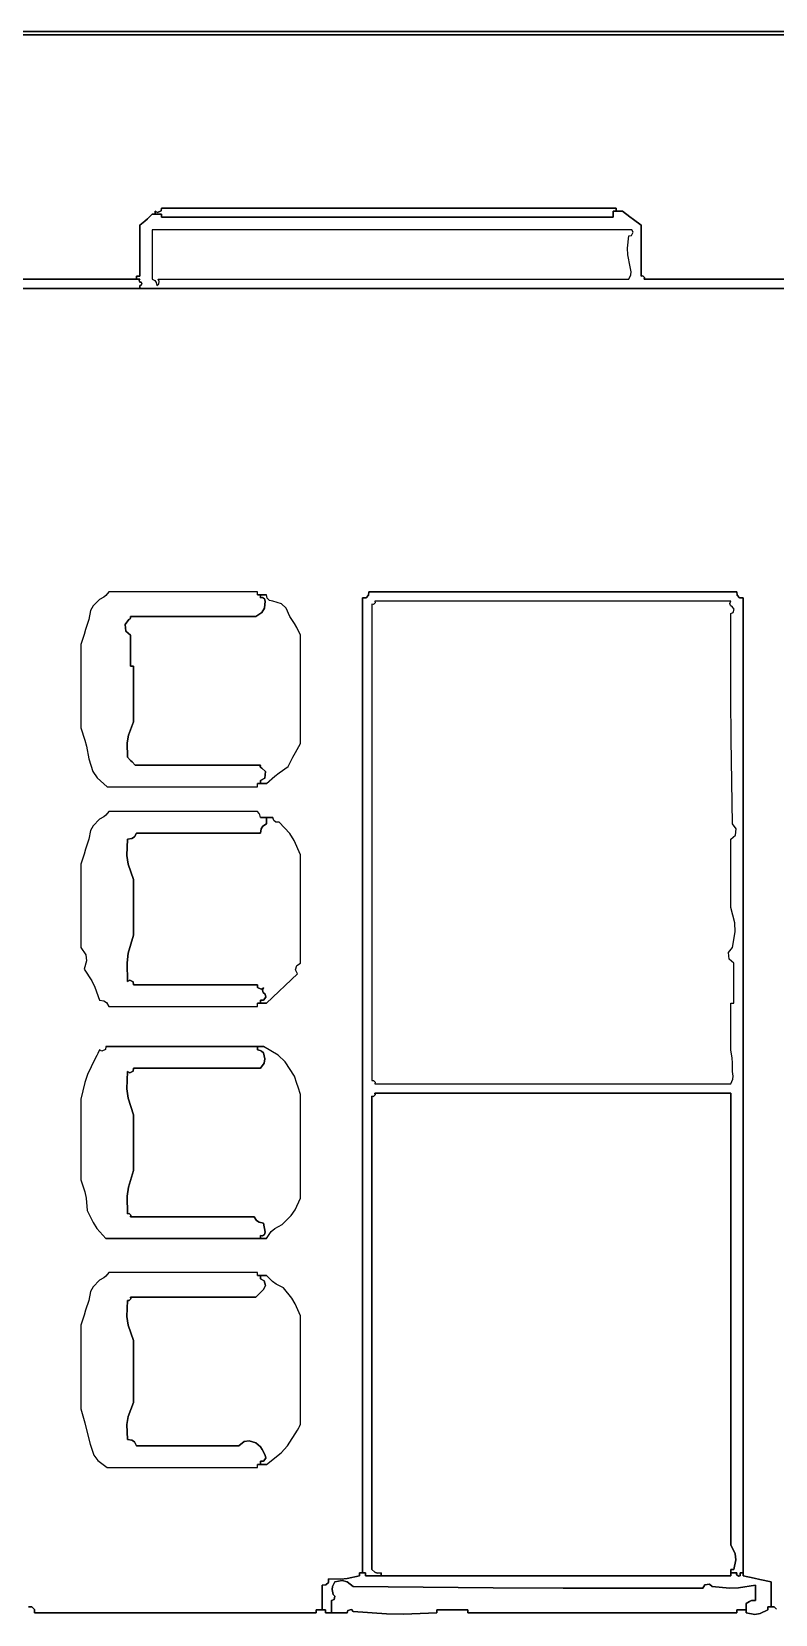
# Model space of a CAD drawing. Extents: x 0 to 5.85, y 0 to 5.4.
# Drawn here: x 3.031 to 3.832, y 3.693 to 5.398 of the extents above; entities that cross this region are included whole.
import ezdxf

# ---------------------------------------------------------------- set-up
doc = ezdxf.new("R2010")
doc.units = 0
doc.header["$LTSCALE"] = 0.40404
doc.layers.get('0').update_dxf_attribs({"linetype": 'CONTINUOUS'})

msp = doc.modelspace()

# ---------------------------------------------------------------- linework, layer by layer
for p, q in [((5.851498, 5.398049), (2.263913, 5.398049)), ((2.263913, 5.398049), (5.851498, 5.398049)), ((5.851498, 5.398049), (2.263913, 5.398049)), ((2.263913, 5.394714), (5.851498, 5.394714)), ((5.851498, 5.394714), (2.263913, 5.394714)), ((2.263913, 5.394714), (5.851498, 5.394714)), ((5.851498, 5.394714), (2.263913, 5.394714)), ((2.263913, 5.394714), (5.851498, 5.394714)), ((5.851498, 5.394714), (2.263913, 5.394714)), ((3.160809, 5.201332), (3.155773, 5.196343)), ((3.155773, 5.196343), (3.160809, 5.201332)), ((3.170812, 5.201332), (3.160809, 5.201332)), ((3.160809, 5.201332), (3.170812, 5.201332)), ((3.170812, 5.201332), (3.160809, 5.201332)), ((3.160809, 5.201332), (3.164143, 5.201332)), ((3.164143, 5.201332), (3.160809, 5.201332)), ((3.160809, 5.201332), (3.164143, 5.201332)), ((3.166707, 5.203142), (3.164143, 5.204666)), ((3.164143, 5.204666), (3.164143, 5.201332)), ((3.164143, 5.201332), (3.164143, 5.204666)), ((3.164143, 5.204666), (3.164143, 5.201332)), ((3.164143, 5.201332), (3.164143, 5.204666)), ((3.164143, 5.204666), (3.164143, 5.201332)), ((3.164143, 5.201332), (3.164143, 5.204666)), ((3.164143, 5.204666), (3.166707, 5.203142)), ((3.164143, 5.201332), (3.170812, 5.201332)), ((3.170812, 5.201332), (3.164143, 5.201332)), ((3.164143, 5.201332), (3.170812, 5.201332)), ((3.170493, 5.205035), (3.166707, 5.203142)), ((3.166707, 5.203142), (3.170493, 5.205035)), ((3.170812, 5.208), (3.170493, 5.205035)), ((3.170493, 5.205035), (3.170812, 5.208)), ((3.366862, 5.208), (3.170812, 5.208)), ((3.170812, 5.208), (3.366862, 5.208)), ((3.170812, 5.201332), (3.170812, 5.199998)), ((3.170812, 5.199998), (3.170812, 5.201332)), ((3.464887, 5.208), (3.366862, 5.208)), ((3.366862, 5.208), (3.464887, 5.208)), ((3.660937, 5.208), (3.464887, 5.208)), ((3.464887, 5.208), (3.660937, 5.208)), ((3.657603, 5.204666), (3.660937, 5.204666)), ((3.660937, 5.204666), (3.657603, 5.204666)), ((3.657603, 5.204666), (3.660937, 5.204666)), ((3.657603, 5.201998), (3.657603, 5.204666)), ((3.667606, 5.204666), (3.657603, 5.204666)), ((3.657603, 5.204666), (3.667606, 5.204666)), ((3.667606, 5.204666), (3.657603, 5.204666)), ((3.657603, 5.204666), (3.657603, 5.201998)), ((3.657603, 5.200665), (3.657603, 5.201998)), ((3.657603, 5.201998), (3.657603, 5.200665)), ((3.660937, 5.204666), (3.660937, 5.208)), ((3.660937, 5.208), (3.660937, 5.204666)), ((3.660937, 5.204666), (3.660937, 5.208)), ((3.660937, 5.208), (3.660937, 5.204666)), ((3.660937, 5.204666), (3.660937, 5.208)), ((3.660937, 5.208), (3.660937, 5.204666)), ((3.660937, 5.204666), (3.667606, 5.204666)), ((3.667606, 5.204666), (3.660937, 5.204666)), ((3.660937, 5.204666), (3.667606, 5.204666)), ((3.675608, 5.198664), (3.667606, 5.204666)), ((3.667606, 5.204666), (3.675608, 5.198664)), ((3.153085, 5.193992), (3.147472, 5.189662)), ((3.147472, 5.189662), (3.153085, 5.193992)), ((3.147472, 5.189662), (3.147472, 5.167656)), ((3.147472, 5.167656), (3.147472, 5.189662)), ((3.155773, 5.196343), (3.153085, 5.193992)), ((3.153085, 5.193992), (3.155773, 5.196343)), ((3.367529, 5.184661), (3.160809, 5.184661)), ((3.160809, 5.184661), (3.160809, 5.163322)), ((3.170812, 5.199998), (3.170812, 5.199331)), ((3.170812, 5.199331), (3.170812, 5.199998)), ((3.170812, 5.199331), (3.170812, 5.197997)), ((3.170812, 5.197997), (3.170812, 5.199331)), ((3.170812, 5.197997), (3.365528, 5.197997)), ((3.365528, 5.197997), (3.170812, 5.197997)), ((3.365528, 5.197997), (3.462886, 5.197997)), ((3.462886, 5.197997), (3.365528, 5.197997)), ((3.470889, 5.184661), (3.367529, 5.184661)), ((3.462886, 5.197997), (3.657603, 5.197997)), ((3.657603, 5.197997), (3.462886, 5.197997)), ((3.677608, 5.184661), (3.470889, 5.184661)), ((3.657603, 5.197997), (3.657603, 5.200665)), ((3.657603, 5.200665), (3.657603, 5.197997)), ((3.679609, 5.195664), (3.675608, 5.198664)), ((3.675608, 5.198664), (3.679609, 5.195664)), ((3.679132, 5.182097), (3.677608, 5.184661)), ((3.687611, 5.189662), (3.679609, 5.195664)), ((3.679609, 5.195664), (3.687611, 5.189662)), ((3.687611, 5.167656), (3.687611, 5.189662)), ((3.687611, 5.189662), (3.687611, 5.167656)), ((3.147472, 5.167656), (3.147472, 5.156653)), ((3.147472, 5.156653), (3.147472, 5.167656)), ((3.672942, 5.164705), (3.674274, 5.177992)), ((3.674274, 5.177992), (3.677239, 5.178311)), ((3.677239, 5.178311), (3.679132, 5.182097)), ((3.687611, 5.156653), (3.687611, 5.167656)), ((3.687611, 5.167656), (3.687611, 5.156653)), ((3.147472, 5.156653), (3.147472, 5.134648)), ((3.147472, 5.134648), (3.147472, 5.156653)), ((3.160809, 5.163322), (3.160809, 5.152652)), ((3.160809, 5.152652), (3.160809, 5.131314)), ((3.67329, 5.157738), (3.672942, 5.164705)), ((3.675941, 5.14465), (3.67329, 5.157738)), ((3.687611, 5.134648), (3.687611, 5.156653)), ((3.687611, 5.156653), (3.687611, 5.134648)), ((3.145472, 5.134648), (3.144138, 5.134648)), ((3.144138, 5.134648), (3.144138, 5.131314)), ((3.144138, 5.131314), (3.144138, 5.134648)), ((3.144138, 5.134648), (3.144138, 5.131314)), ((3.144138, 5.131314), (3.144138, 5.134648)), ((3.144138, 5.134648), (3.144138, 5.131314)), ((3.144138, 5.131314), (3.144138, 5.134648)), ((3.144138, 5.134648), (3.145472, 5.134648)), ((3.146139, 5.134648), (3.145472, 5.134648)), ((3.145472, 5.134648), (3.146139, 5.134648)), ((3.147472, 5.134648), (3.146139, 5.134648)), ((3.146139, 5.134648), (3.147472, 5.134648)), ((3.674274, 5.131314), (3.6766, 5.136161)), ((3.677002, 5.13938), (3.675941, 5.14465)), ((3.6766, 5.136161), (3.677002, 5.13938)), ((3.68947, 5.134963), (3.687611, 5.134648)), ((3.687611, 5.134648), (3.68947, 5.134963)), ((3.691261, 5.133173), (3.68947, 5.134963)), ((3.68947, 5.134963), (3.691261, 5.133173)), ((3.690945, 5.131314), (3.691261, 5.133173)), ((3.691261, 5.133173), (3.690945, 5.131314)), ((3.147472, 5.131314), (2.794049, 5.131314)), ((2.794049, 5.131314), (3.147472, 5.131314)), ((3.147472, 5.131314), (2.794049, 5.131314)), ((2.794049, 5.131314), (3.144138, 5.131314)), ((3.144138, 5.131314), (2.794049, 5.131314)), ((2.794049, 5.131314), (3.144138, 5.131314)), ((2.800717, 5.121311), (3.147472, 5.121311)), ((3.147472, 5.121311), (2.800717, 5.121311)), ((2.800717, 5.121311), (3.147472, 5.121311)), ((4.20441, 5.121311), (2.800717, 5.121311)), ((2.800717, 5.121311), (4.20441, 5.121311)), ((4.20441, 5.121311), (2.800717, 5.121311)), ((3.144138, 5.131314), (3.147472, 5.131314)), ((3.147472, 5.131314), (3.144138, 5.131314)), ((3.144138, 5.131314), (3.147472, 5.131314)), ((3.14671, 5.130032), (3.147472, 5.131314)), ((3.147472, 5.131314), (3.14671, 5.130032)), ((3.147657, 5.128139), (3.14671, 5.130032)), ((3.14671, 5.130032), (3.147657, 5.128139)), ((3.147472, 5.124645), (3.14895, 5.124846)), ((3.14895, 5.124846), (3.147472, 5.124645)), ((3.147472, 5.121311), (3.147472, 5.124645)), ((3.147472, 5.124645), (3.147472, 5.121311)), ((3.147472, 5.121311), (3.147472, 5.124645)), ((3.147472, 5.124645), (3.147472, 5.121311)), ((3.147472, 5.121311), (3.147472, 5.124645)), ((3.147472, 5.124645), (3.147472, 5.121311)), ((3.147472, 5.121311), (4.104384, 5.121311)), ((4.104384, 5.121311), (3.147472, 5.121311)), ((3.147472, 5.121311), (4.104384, 5.121311)), ((3.14914, 5.127979), (3.147657, 5.128139)), ((3.147657, 5.128139), (3.14914, 5.127979)), ((3.14895, 5.124846), (3.149865, 5.126677)), ((3.149865, 5.126677), (3.14895, 5.124846)), ((3.149865, 5.126677), (3.14914, 5.127979)), ((3.14914, 5.127979), (3.149865, 5.126677)), ((3.160809, 5.131314), (3.163786, 5.129812)), ((3.163786, 5.129812), (3.165202, 5.127923)), ((3.165202, 5.127923), (3.16581, 5.124645)), ((3.16581, 5.124645), (3.16793, 5.126396)), ((3.168524, 5.128771), (3.167478, 5.131314)), ((3.167478, 5.131314), (3.370196, 5.131314)), ((3.16793, 5.126396), (3.168524, 5.128771)), ((3.370196, 5.131314), (3.471555, 5.131314)), ((3.471555, 5.131314), (3.674274, 5.131314)), ((3.854987, 5.131314), (3.690945, 5.131314)), ((3.690945, 5.131314), (3.854987, 5.131314)), ((3.114131, 4.794561), (3.110904, 4.790473)), ((3.178147, 4.794561), (3.114131, 4.794561)), ((3.210155, 4.794561), (3.178147, 4.794561)), ((3.274172, 4.794561), (3.210155, 4.794561)), ((3.274172, 4.793227), (3.274172, 4.794561)), ((3.274172, 4.79256), (3.274172, 4.793227)), ((3.274172, 4.791227), (3.274172, 4.79256)), ((3.394202, 4.794561), (3.394069, 4.790791)), ((3.394069, 4.790791), (3.394202, 4.794561)), ((3.55291, 4.794561), (3.394202, 4.794561)), ((3.394202, 4.794561), (3.55291, 4.794561)), ((3.632263, 4.794561), (3.55291, 4.794561)), ((3.55291, 4.794561), (3.632263, 4.794561)), ((3.79097, 4.794561), (3.632263, 4.794561)), ((3.632263, 4.794561), (3.79097, 4.794561)), ((3.791104, 4.790791), (3.79097, 4.794561)), ((3.79097, 4.794561), (3.791104, 4.790791)), ((3.097215, 4.779215), (3.094505, 4.774184)), ((3.104128, 4.786225), (3.097215, 4.779215)), ((3.108731, 4.788662), (3.104128, 4.786225)), ((3.110904, 4.790473), (3.108731, 4.788662)), ((3.277506, 4.791227), (3.274172, 4.791227)), ((3.274172, 4.791227), (3.277506, 4.791227)), ((3.277506, 4.791227), (3.274172, 4.791227)), ((3.277506, 4.787892), (3.277506, 4.791227)), ((3.277506, 4.791227), (3.277506, 4.787892)), ((3.277506, 4.787892), (3.277506, 4.791227)), ((3.284174, 4.791227), (3.277506, 4.791227)), ((3.277506, 4.791227), (3.284174, 4.791227)), ((3.284174, 4.791227), (3.277506, 4.791227)), ((3.277506, 4.791227), (3.277506, 4.787892)), ((3.277506, 4.787892), (3.277506, 4.791227)), ((3.277506, 4.791227), (3.277506, 4.787892)), ((3.279878, 4.788283), (3.277506, 4.787892)), ((3.277506, 4.787892), (3.279878, 4.788283)), ((3.279008, 4.772151), (3.281805, 4.776813)), ((3.281805, 4.776813), (3.279008, 4.772151)), ((3.281955, 4.786898), (3.279878, 4.788283)), ((3.279878, 4.788283), (3.281955, 4.786898)), ((3.281805, 4.776813), (3.282507, 4.784558)), ((3.282507, 4.784558), (3.281805, 4.776813)), ((3.282507, 4.784558), (3.281955, 4.786898)), ((3.281955, 4.786898), (3.282507, 4.784558)), ((3.28477, 4.787502), (3.284174, 4.791227)), ((3.287118, 4.785154), (3.28477, 4.787502)), ((3.290842, 4.784558), (3.287118, 4.785154)), ((3.300309, 4.781614), (3.290842, 4.784558)), ((3.30535, 4.777031), (3.300309, 4.781614)), ((3.30918, 4.767887), (3.30535, 4.777031)), ((3.391304, 4.788026), (3.387534, 4.787892)), ((3.387534, 4.787892), (3.391304, 4.788026)), ((3.387534, 4.787892), (3.387534, 3.737623)), ((3.387534, 3.737623), (3.387534, 4.787892)), ((3.387534, 4.787892), (3.387534, 3.737623)), ((3.387534, 3.737623), (3.387534, 4.787892)), ((3.387534, 4.787892), (3.387534, 3.737623)), ((3.387534, 3.737623), (3.387534, 4.787892)), ((3.394069, 4.790791), (3.391304, 4.788026)), ((3.391304, 4.788026), (3.394069, 4.790791)), ((3.399396, 4.780908), (3.397536, 4.781224)), ((3.397536, 4.781224), (3.397536, 4.575838)), ((3.401186, 4.782699), (3.399396, 4.780908)), ((3.554243, 4.784558), (3.400871, 4.784558)), ((3.400871, 4.784558), (3.401186, 4.782699)), ((3.63093, 4.784558), (3.554243, 4.784558)), ((3.784302, 4.784558), (3.63093, 4.784558)), ((3.783256, 4.782016), (3.784302, 4.784558)), ((3.78385, 4.779641), (3.783256, 4.782016)), ((3.785969, 4.77789), (3.78385, 4.779641)), ((3.787795, 4.775834), (3.785969, 4.77789)), ((3.786881, 4.772176), (3.787795, 4.775834)), ((3.793869, 4.788026), (3.791104, 4.790791)), ((3.791104, 4.790791), (3.793869, 4.788026)), ((3.797639, 4.787892), (3.793869, 4.788026)), ((3.793869, 4.788026), (3.797639, 4.787892)), ((3.797639, 3.737623), (3.797639, 4.787892)), ((3.797639, 4.787892), (3.797639, 3.737623)), ((3.797639, 3.737623), (3.797639, 4.787892)), ((3.797639, 4.787892), (3.797639, 3.734289)), ((3.797639, 3.734289), (3.797639, 4.787892)), ((3.797639, 4.787892), (3.797639, 3.734289)), ((3.092458, 4.764553), (3.089124, 4.753884)), ((3.094505, 4.774184), (3.092458, 4.764553)), ((3.131657, 4.759287), (3.135803, 4.764553)), ((3.135803, 4.764553), (3.131657, 4.759287)), ((3.132364, 4.752223), (3.131657, 4.759287)), ((3.131657, 4.759287), (3.132364, 4.752223)), ((3.135803, 4.764553), (3.137106, 4.765277)), ((3.137106, 4.765277), (3.135803, 4.764553)), ((3.137106, 4.765277), (3.137673, 4.76641)), ((3.137673, 4.76641), (3.137106, 4.765277)), ((3.137673, 4.76641), (3.13747, 4.767887)), ((3.13747, 4.767887), (3.191484, 4.767887)), ((3.191484, 4.767887), (3.13747, 4.767887)), ((3.13747, 4.767887), (3.137673, 4.76641)), ((3.191484, 4.767887), (3.218491, 4.767887)), ((3.218491, 4.767887), (3.191484, 4.767887)), ((3.218491, 4.767887), (3.272504, 4.767887)), ((3.272504, 4.767887), (3.218491, 4.767887)), ((3.272504, 4.767887), (3.279008, 4.772151)), ((3.279008, 4.772151), (3.272504, 4.767887)), ((3.31431, 4.760173), (3.30918, 4.767887)), ((3.31666, 4.756144), (3.31431, 4.760173)), ((3.784302, 4.771221), (3.786881, 4.772176)), ((3.784302, 4.680529), (3.784302, 4.771221)), ((3.087457, 4.748549), (3.084123, 4.73788)), ((3.089124, 4.753884), (3.087457, 4.748549)), ((3.13747, 4.747882), (3.132364, 4.752223)), ((3.132364, 4.752223), (3.13747, 4.747882)), ((3.13747, 4.734545), (3.13747, 4.747882)), ((3.13747, 4.747882), (3.13747, 4.734545)), ((3.32085, 4.747882), (3.31666, 4.756144)), ((3.32085, 4.701204), (3.32085, 4.747882)), ((3.084123, 4.73788), (3.084123, 4.70187)), ((3.13747, 4.727877), (3.13747, 4.734545)), ((3.13747, 4.734545), (3.13747, 4.727877)), ((3.13747, 4.71454), (3.13747, 4.727877)), ((3.13747, 4.727877), (3.13747, 4.71454)), ((3.138804, 4.71454), (3.13747, 4.71454)), ((3.13747, 4.71454), (3.138804, 4.71454)), ((3.13947, 4.71454), (3.138804, 4.71454)), ((3.138804, 4.71454), (3.13947, 4.71454)), ((3.140804, 4.71454), (3.13947, 4.71454)), ((3.13947, 4.71454), (3.140804, 4.71454)), ((3.140804, 4.690534), (3.140804, 4.71454)), ((3.140804, 4.71454), (3.140804, 4.690534)), ((3.084123, 4.70187), (3.084123, 4.683866)), ((3.140804, 4.678531), (3.140804, 4.690534)), ((3.140804, 4.690534), (3.140804, 4.678531)), ((3.32085, 4.677864), (3.32085, 4.701204)), ((3.084123, 4.683866), (3.084123, 4.647857)), ((3.140804, 4.654525), (3.140804, 4.678531)), ((3.140804, 4.678531), (3.140804, 4.654525)), ((3.32085, 4.631186), (3.32085, 4.677864)), ((3.784636, 4.635179), (3.784302, 4.680529)), ((3.084123, 4.647857), (3.08828, 4.634753)), ((3.133764, 4.631745), (3.1352, 4.640001)), ((3.1352, 4.640001), (3.133764, 4.631745)), ((3.1352, 4.640001), (3.140804, 4.654525)), ((3.140804, 4.654525), (3.1352, 4.640001)), ((3.08828, 4.634753), (3.08996, 4.628033)), ((3.08996, 4.628033), (3.092458, 4.614515)), ((3.134136, 4.616182), (3.133764, 4.631745)), ((3.133764, 4.631745), (3.134136, 4.616182)), ((3.315202, 4.621357), (3.32085, 4.631186)), ((3.785969, 4.544497), (3.784636, 4.635179)), ((3.092458, 4.614515), (3.096948, 4.600805)), ((3.13747, 4.612848), (3.134136, 4.616182)), ((3.134136, 4.616182), (3.13747, 4.612848)), ((3.139137, 4.61118), (3.13747, 4.612848)), ((3.13747, 4.612848), (3.139137, 4.61118)), ((3.142471, 4.607846), (3.139137, 4.61118)), ((3.139137, 4.61118), (3.142471, 4.607846)), ((3.196485, 4.607846), (3.142471, 4.607846)), ((3.142471, 4.607846), (3.196485, 4.607846)), ((3.223492, 4.607846), (3.196485, 4.607846)), ((3.196485, 4.607846), (3.223492, 4.607846)), ((3.277506, 4.607846), (3.223492, 4.607846)), ((3.223492, 4.607846), (3.277506, 4.607846)), ((3.277303, 4.606369), (3.277506, 4.607846)), ((3.277506, 4.607846), (3.277303, 4.606369)), ((3.277869, 4.605236), (3.277303, 4.606369)), ((3.277303, 4.606369), (3.277869, 4.605236)), ((3.279173, 4.604512), (3.277869, 4.605236)), ((3.277869, 4.605236), (3.279173, 4.604512)), ((3.28303, 4.600767), (3.279173, 4.604512)), ((3.279173, 4.604512), (3.28303, 4.600767)), ((3.297647, 4.599574), (3.307513, 4.606179)), ((3.307513, 4.606179), (3.312529, 4.616345)), ((3.312529, 4.616345), (3.315202, 4.621357)), ((3.096948, 4.600805), (3.101536, 4.593924)), ((3.101536, 4.593924), (3.112463, 4.584507)), ((3.274172, 4.587841), (3.277506, 4.587841)), ((3.277506, 4.587841), (3.274172, 4.587841)), ((3.274172, 4.587841), (3.277506, 4.587841)), ((3.274172, 4.586507), (3.274172, 4.587841)), ((3.277506, 4.591175), (3.282166, 4.593856)), ((3.282166, 4.593856), (3.277506, 4.591175)), ((3.277506, 4.587841), (3.277506, 4.591175)), ((3.277506, 4.591175), (3.277506, 4.587841)), ((3.277506, 4.587841), (3.277506, 4.591175)), ((3.277506, 4.591175), (3.277506, 4.587841)), ((3.277506, 4.587841), (3.277506, 4.591175)), ((3.277506, 4.591175), (3.277506, 4.587841)), ((3.277506, 4.587841), (3.284174, 4.587841)), ((3.284174, 4.587841), (3.277506, 4.587841)), ((3.277506, 4.587841), (3.284174, 4.587841)), ((3.282166, 4.593856), (3.28303, 4.600767)), ((3.28303, 4.600767), (3.282166, 4.593856)), ((3.284174, 4.587841), (3.292926, 4.595864)), ((3.292926, 4.595864), (3.297647, 4.599574)), ((3.112463, 4.584507), (3.177147, 4.584507)), ((3.177147, 4.584507), (3.209488, 4.584507)), ((3.209488, 4.584507), (3.274172, 4.584507)), ((3.274172, 4.585841), (3.274172, 4.586507)), ((3.274172, 4.584507), (3.274172, 4.585841)), ((3.397536, 4.575838), (3.397536, 4.473145)), ((3.110904, 4.553745), (3.108731, 4.551935)), ((3.114131, 4.557833), (3.110904, 4.553745)), ((3.178147, 4.557833), (3.114131, 4.557833)), ((3.210155, 4.557833), (3.178147, 4.557833)), ((3.274172, 4.557833), (3.210155, 4.557833)), ((3.276, 4.555477), (3.274172, 4.557833)), ((3.276718, 4.554041), (3.276, 4.555477)), ((3.277506, 4.551165), (3.276718, 4.554041)), ((3.094505, 4.537456), (3.092458, 4.527826)), ((3.097215, 4.542488), (3.094505, 4.537456)), ((3.104128, 4.549498), (3.097215, 4.542488)), ((3.108731, 4.551935), (3.104128, 4.549498)), ((3.284174, 4.551165), (3.277506, 4.551165)), ((3.277506, 4.551165), (3.284174, 4.551165)), ((3.284174, 4.551165), (3.277506, 4.551165)), ((3.277506, 4.534494), (3.278235, 4.539247)), ((3.278235, 4.539247), (3.277506, 4.534494)), ((3.278235, 4.539247), (3.280067, 4.541996)), ((3.280067, 4.541996), (3.278235, 4.539247)), ((3.280067, 4.541996), (3.284174, 4.544497)), ((3.284174, 4.544497), (3.280067, 4.541996)), ((3.284174, 4.544497), (3.284174, 4.551165)), ((3.284174, 4.551165), (3.284174, 4.544497)), ((3.284174, 4.544497), (3.284174, 4.551165)), ((3.290842, 4.551165), (3.284174, 4.551165)), ((3.284174, 4.551165), (3.290842, 4.551165)), ((3.290842, 4.551165), (3.284174, 4.551165)), ((3.284174, 4.551165), (3.284174, 4.544497)), ((3.284174, 4.544497), (3.284174, 4.551165)), ((3.284174, 4.551165), (3.284174, 4.544497)), ((3.291845, 4.547985), (3.290842, 4.551165)), ((3.294177, 4.546236), (3.291845, 4.547985)), ((3.297511, 4.546164), (3.294177, 4.546236)), ((3.309052, 4.533914), (3.297511, 4.546164)), ((3.790115, 4.539231), (3.785969, 4.544497)), ((3.789408, 4.532166), (3.790115, 4.539231)), ((3.092458, 4.527826), (3.089124, 4.517156)), ((3.133694, 4.51029), (3.134136, 4.527826)), ((3.134136, 4.527826), (3.133694, 4.51029)), ((3.134136, 4.527826), (3.138889, 4.528555)), ((3.138889, 4.528555), (3.134136, 4.527826)), ((3.138889, 4.528555), (3.141637, 4.530387)), ((3.141637, 4.530387), (3.138889, 4.528555)), ((3.141637, 4.530387), (3.144138, 4.534494)), ((3.144138, 4.534494), (3.141637, 4.530387)), ((3.144138, 4.534494), (3.197485, 4.534494)), ((3.197485, 4.534494), (3.144138, 4.534494)), ((3.197485, 4.534494), (3.224159, 4.534494)), ((3.224159, 4.534494), (3.197485, 4.534494)), ((3.224159, 4.534494), (3.277506, 4.534494)), ((3.277506, 4.534494), (3.224159, 4.534494)), ((3.313981, 4.52652), (3.309052, 4.533914)), ((3.32085, 4.511155), (3.313981, 4.52652)), ((3.784302, 4.527826), (3.789408, 4.532166)), ((3.784302, 4.498485), (3.784302, 4.527826)), ((3.087457, 4.511822), (3.084123, 4.501152)), ((3.089124, 4.517156), (3.087457, 4.511822)), ((3.135112, 4.501074), (3.133694, 4.51029)), ((3.133694, 4.51029), (3.135112, 4.501074)), ((3.32085, 4.464476), (3.32085, 4.511155)), ((3.084123, 4.501152), (3.084123, 4.465143)), ((3.140804, 4.484481), (3.135112, 4.501074)), ((3.135112, 4.501074), (3.140804, 4.484481)), ((3.784302, 4.483815), (3.784302, 4.498485)), ((3.140804, 4.460475), (3.140804, 4.484481)), ((3.140804, 4.484481), (3.140804, 4.460475)), ((3.397536, 4.473145), (3.397536, 4.267759)), ((3.784302, 4.454474), (3.784302, 4.483815)), ((3.084123, 4.465143), (3.084123, 4.447138)), ((3.140804, 4.448472), (3.140804, 4.460475)), ((3.140804, 4.460475), (3.140804, 4.448472)), ((3.32085, 4.441137), (3.32085, 4.464476)), ((3.788828, 4.437724), (3.784302, 4.454474)), ((3.084123, 4.447138), (3.084123, 4.411129)), ((3.140804, 4.424466), (3.140804, 4.448472)), ((3.140804, 4.448472), (3.140804, 4.424466)), ((3.32085, 4.394458), (3.32085, 4.441137)), ((3.789195, 4.428177), (3.788828, 4.437724)), ((3.135131, 4.405098), (3.140804, 4.424466)), ((3.140804, 4.424466), (3.135131, 4.405098)), ((3.785969, 4.411129), (3.789195, 4.428177)), ((3.084123, 4.411129), (3.089306, 4.403251)), ((3.089306, 4.403251), (3.090227, 4.396805)), ((3.133735, 4.394631), (3.135131, 4.405098)), ((3.135131, 4.405098), (3.133735, 4.394631)), ((3.781824, 4.405863), (3.785969, 4.411129)), ((3.78253, 4.398799), (3.781824, 4.405863)), ((3.090227, 4.396805), (3.087457, 4.38779)), ((3.087457, 4.38779), (3.09569, 4.375358)), ((3.134136, 4.374453), (3.133735, 4.394631)), ((3.133735, 4.394631), (3.134136, 4.374453)), ((3.304163, 4.370136), (3.317516, 4.382789)), ((3.315249, 4.387082), (3.316657, 4.392011)), ((3.317516, 4.382789), (3.315249, 4.387082)), ((3.316657, 4.392011), (3.32085, 4.394458)), ((3.787636, 4.394458), (3.78253, 4.398799)), ((3.787636, 4.377121), (3.787636, 4.394458)), ((3.09569, 4.375358), (3.099123, 4.368494)), ((3.099123, 4.368494), (3.104128, 4.354448)), ((3.136699, 4.375977), (3.134136, 4.374453)), ((3.134136, 4.374453), (3.136699, 4.375977)), ((3.140485, 4.374084), (3.136699, 4.375977)), ((3.136699, 4.375977), (3.140485, 4.374084)), ((3.140804, 4.371119), (3.140485, 4.374084)), ((3.140485, 4.374084), (3.140804, 4.371119)), ((3.194151, 4.371119), (3.140804, 4.371119)), ((3.140804, 4.371119), (3.194151, 4.371119)), ((3.220825, 4.371119), (3.194151, 4.371119)), ((3.194151, 4.371119), (3.220825, 4.371119)), ((3.274172, 4.371119), (3.220825, 4.371119)), ((3.220825, 4.371119), (3.274172, 4.371119)), ((3.27449, 4.368154), (3.274172, 4.371119)), ((3.274172, 4.371119), (3.27449, 4.368154)), ((3.278276, 4.366261), (3.27449, 4.368154)), ((3.27449, 4.368154), (3.278276, 4.366261)), ((3.28084, 4.367785), (3.278276, 4.366261)), ((3.278276, 4.366261), (3.28084, 4.367785)), ((3.279794, 4.365242), (3.28084, 4.367785)), ((3.28084, 4.367785), (3.279794, 4.365242)), ((3.297495, 4.363801), (3.304163, 4.370136)), ((3.787636, 4.368452), (3.787636, 4.377121)), ((3.787636, 4.351114), (3.787636, 4.368452)), ((3.104128, 4.354448), (3.108881, 4.353719)), ((3.108881, 4.353719), (3.11163, 4.351887)), ((3.11163, 4.351887), (3.114131, 4.34778)), ((3.274172, 4.351114), (3.277506, 4.351114)), ((3.277506, 4.351114), (3.274172, 4.351114)), ((3.274172, 4.351114), (3.277506, 4.351114)), ((3.274172, 4.34978), (3.274172, 4.351114)), ((3.274172, 4.349113), (3.274172, 4.34978)), ((3.274172, 4.34778), (3.274172, 4.349113)), ((3.277506, 4.354448), (3.280839, 4.354531)), ((3.280839, 4.354531), (3.277506, 4.354448)), ((3.277506, 4.351114), (3.277506, 4.354448)), ((3.277506, 4.354448), (3.277506, 4.351114)), ((3.277506, 4.351114), (3.277506, 4.354448)), ((3.277506, 4.354448), (3.277506, 4.351114)), ((3.277506, 4.351114), (3.277506, 4.354448)), ((3.277506, 4.354448), (3.277506, 4.351114)), ((3.277506, 4.351114), (3.284174, 4.351114)), ((3.284174, 4.351114), (3.277506, 4.351114)), ((3.277506, 4.351114), (3.284174, 4.351114)), ((3.280387, 4.362868), (3.279794, 4.365242)), ((3.279794, 4.365242), (3.280387, 4.362868)), ((3.282507, 4.361116), (3.280387, 4.362868)), ((3.280387, 4.362868), (3.282507, 4.361116)), ((3.280839, 4.354531), (3.28336, 4.357893)), ((3.28336, 4.357893), (3.280839, 4.354531)), ((3.28336, 4.357893), (3.282507, 4.361116)), ((3.282507, 4.361116), (3.28336, 4.357893)), ((3.284174, 4.351114), (3.297495, 4.363801)), ((3.784302, 4.331109), (3.784302, 4.351114)), ((3.784302, 4.351114), (3.785636, 4.351114)), ((3.785636, 4.351114), (3.786303, 4.351114)), ((3.786303, 4.351114), (3.787636, 4.351114)), ((3.114131, 4.34778), (3.178147, 4.34778)), ((3.178147, 4.34778), (3.210155, 4.34778)), ((3.210155, 4.34778), (3.274172, 4.34778)), ((3.784302, 4.321106), (3.784302, 4.331109)), ((3.784302, 4.301101), (3.784302, 4.321106)), ((3.104128, 4.301101), (3.102367, 4.296989)), ((3.106691, 4.299577), (3.104128, 4.301101)), ((3.110477, 4.30147), (3.106691, 4.299577)), ((3.110796, 4.304435), (3.110477, 4.30147)), ((3.274172, 4.304435), (3.110796, 4.304435)), ((3.110796, 4.304435), (3.274172, 4.304435)), ((3.274172, 4.304435), (3.110796, 4.304435)), ((3.274172, 4.301101), (3.274172, 4.304435)), ((3.274172, 4.304435), (3.274172, 4.301101)), ((3.274172, 4.301101), (3.274172, 4.304435)), ((3.28084, 4.304435), (3.274172, 4.304435)), ((3.274172, 4.304435), (3.28084, 4.304435)), ((3.28084, 4.304435), (3.274172, 4.304435)), ((3.274172, 4.304435), (3.274172, 4.301101)), ((3.274172, 4.301101), (3.274172, 4.304435)), ((3.274172, 4.304435), (3.274172, 4.301101)), ((3.277048, 4.300313), (3.274172, 4.301101)), ((3.274172, 4.301101), (3.277048, 4.300313)), ((3.278484, 4.299595), (3.277048, 4.300313)), ((3.277048, 4.300313), (3.278484, 4.299595)), ((3.28084, 4.297767), (3.278484, 4.299595)), ((3.278484, 4.299595), (3.28084, 4.297767)), ((3.296788, 4.295268), (3.28084, 4.304435)), ((3.282404, 4.291149), (3.28084, 4.297767)), ((3.28084, 4.297767), (3.282404, 4.291149)), ((3.7858, 4.291862), (3.784302, 4.301101)), ((3.099127, 4.291099), (3.091344, 4.274484)), ((3.10136, 4.294974), (3.099127, 4.291099)), ((3.102367, 4.296989), (3.10136, 4.294974)), ((3.140485, 4.278131), (3.140804, 4.281096)), ((3.140804, 4.281096), (3.140485, 4.278131)), ((3.140804, 4.281096), (3.195485, 4.281096)), ((3.195485, 4.281096), (3.140804, 4.281096)), ((3.195485, 4.281096), (3.222825, 4.281096)), ((3.222825, 4.281096), (3.195485, 4.281096)), ((3.222825, 4.281096), (3.277506, 4.281096)), ((3.277506, 4.281096), (3.222825, 4.281096)), ((3.277506, 4.281096), (3.281495, 4.286604)), ((3.281495, 4.286604), (3.277506, 4.281096)), ((3.281495, 4.286604), (3.282404, 4.291149)), ((3.282404, 4.291149), (3.281495, 4.286604)), ((3.304209, 4.288218), (3.296788, 4.295268)), ((3.314182, 4.27276), (3.304209, 4.288218)), ((3.786138, 4.28712), (3.7858, 4.291862)), ((3.785969, 4.277762), (3.786138, 4.28712)), ((3.088277, 4.265625), (3.084123, 4.247754)), ((3.091344, 4.274484), (3.088277, 4.265625)), ((3.133417, 4.258914), (3.134136, 4.277762)), ((3.134136, 4.277762), (3.133417, 4.258914)), ((3.134136, 4.277762), (3.136699, 4.276238)), ((3.136699, 4.276238), (3.134136, 4.277762)), ((3.136699, 4.276238), (3.140485, 4.278131)), ((3.140485, 4.278131), (3.136699, 4.276238)), ((3.316849, 4.264758), (3.314182, 4.27276)), ((3.318183, 4.260757), (3.316849, 4.264758)), ((3.397536, 4.267759), (3.399396, 4.268075)), ((3.399396, 4.268075), (3.401186, 4.266285)), ((3.401186, 4.266285), (3.400871, 4.264425)), ((3.400871, 4.264425), (3.554243, 4.264425)), ((3.554243, 4.264425), (3.63093, 4.264425)), ((3.63093, 4.264425), (3.784302, 4.264425)), ((3.784302, 4.264425), (3.786628, 4.269272)), ((3.787031, 4.272491), (3.785969, 4.277762)), ((3.786628, 4.269272), (3.787031, 4.272491)), ((3.084123, 4.247754), (3.084123, 4.213079)), ((3.134837, 4.248975), (3.133417, 4.258914)), ((3.133417, 4.258914), (3.134837, 4.248975)), ((3.140804, 4.231083), (3.134837, 4.248975)), ((3.134837, 4.248975), (3.140804, 4.231083)), ((3.32085, 4.252755), (3.318183, 4.260757)), ((3.32085, 4.208077), (3.32085, 4.252755)), ((3.397536, 4.047036), (3.397536, 4.251088)), ((3.397536, 4.251088), (3.399396, 4.250773)), ((3.399396, 4.250773), (3.397536, 4.251088)), ((3.397536, 4.251088), (3.397536, 4.047036)), ((3.399396, 4.250773), (3.401186, 4.252563)), ((3.401186, 4.252563), (3.399396, 4.250773)), ((3.401186, 4.252563), (3.400871, 4.254422)), ((3.400871, 4.254422), (3.554243, 4.254422)), ((3.554243, 4.254422), (3.400871, 4.254422)), ((3.400871, 4.254422), (3.401186, 4.252563)), ((3.554243, 4.254422), (3.63093, 4.254422)), ((3.63093, 4.254422), (3.554243, 4.254422)), ((3.63093, 4.254422), (3.784302, 4.254422)), ((3.784302, 4.254422), (3.63093, 4.254422)), ((3.784302, 4.254422), (3.784302, 4.059706)), ((3.784302, 4.059706), (3.784302, 4.254422)), ((3.140804, 4.207077), (3.140804, 4.231083)), ((3.140804, 4.231083), (3.140804, 4.207077)), ((3.084123, 4.213079), (3.084123, 4.195741)), ((3.084123, 4.195741), (3.084123, 4.161065)), ((3.140804, 4.195074), (3.140804, 4.207077)), ((3.140804, 4.207077), (3.140804, 4.195074)), ((3.32085, 4.185738), (3.32085, 4.208077)), ((3.140804, 4.171068), (3.140804, 4.195074)), ((3.140804, 4.195074), (3.140804, 4.171068)), ((3.32085, 4.14106), (3.32085, 4.185738)), ((3.084123, 4.161065), (3.088348, 4.148137)), ((3.135376, 4.153005), (3.140804, 4.171068)), ((3.140804, 4.171068), (3.135376, 4.153005)), ((3.088348, 4.148137), (3.089719, 4.141282)), ((3.133983, 4.14325), (3.135376, 4.153005)), ((3.135376, 4.153005), (3.133983, 4.14325)), ((3.089719, 4.141282), (3.090791, 4.127723)), ((3.090791, 4.127723), (3.097125, 4.114762)), ((3.134136, 4.124389), (3.133983, 4.14325)), ((3.133983, 4.14325), (3.134136, 4.124389)), ((3.310741, 4.122447), (3.314998, 4.128478)), ((3.314998, 4.128478), (3.32085, 4.14106)), ((3.097125, 4.114762), (3.101268, 4.108547)), ((3.135995, 4.124705), (3.134136, 4.124389)), ((3.134136, 4.124389), (3.135995, 4.124705)), ((3.137786, 4.122914), (3.135995, 4.124705)), ((3.135995, 4.124705), (3.137786, 4.122914)), ((3.13747, 4.121055), (3.137786, 4.122914)), ((3.137786, 4.122914), (3.13747, 4.121055)), ((3.190817, 4.121055), (3.13747, 4.121055)), ((3.13747, 4.121055), (3.190817, 4.121055)), ((3.21749, 4.121055), (3.190817, 4.121055)), ((3.190817, 4.121055), (3.21749, 4.121055)), ((3.270837, 4.121055), (3.21749, 4.121055)), ((3.21749, 4.121055), (3.270837, 4.121055)), ((3.273338, 4.116948), (3.270837, 4.121055)), ((3.270837, 4.121055), (3.273338, 4.116948)), ((3.276087, 4.115116), (3.273338, 4.116948)), ((3.273338, 4.116948), (3.276087, 4.115116)), ((3.28084, 4.114387), (3.276087, 4.115116)), ((3.276087, 4.115116), (3.28084, 4.114387)), ((3.28169, 4.11042), (3.28084, 4.114387)), ((3.28084, 4.114387), (3.28169, 4.11042)), ((3.282025, 4.108411), (3.28169, 4.11042)), ((3.28169, 4.11042), (3.282025, 4.108411)), ((3.292878, 4.108594), (3.300845, 4.11272)), ((3.300845, 4.11272), (3.310741, 4.122447)), ((3.101268, 4.108547), (3.110796, 4.097716)), ((3.110796, 4.097716), (3.277506, 4.097716)), ((3.277506, 4.097716), (3.110796, 4.097716)), ((3.110796, 4.097716), (3.277506, 4.097716)), ((3.277506, 4.097716), (3.277506, 4.10105)), ((3.277506, 4.10105), (3.277506, 4.097716)), ((3.277506, 4.097716), (3.277506, 4.10105)), ((3.277506, 4.10105), (3.279878, 4.100659)), ((3.279878, 4.100659), (3.277506, 4.10105)), ((3.277506, 4.10105), (3.277506, 4.097716)), ((3.277506, 4.097716), (3.277506, 4.10105)), ((3.277506, 4.10105), (3.277506, 4.097716)), ((3.277506, 4.097716), (3.284174, 4.097716)), ((3.284174, 4.097716), (3.277506, 4.097716)), ((3.277506, 4.097716), (3.284174, 4.097716)), ((3.279878, 4.100659), (3.281955, 4.102044)), ((3.281955, 4.102044), (3.279878, 4.100659)), ((3.281955, 4.102044), (3.282507, 4.104384)), ((3.282507, 4.104384), (3.281955, 4.102044)), ((3.282507, 4.104384), (3.282025, 4.108411)), ((3.282025, 4.108411), (3.282507, 4.104384)), ((3.284174, 4.097716), (3.289113, 4.105205)), ((3.289113, 4.105205), (3.292878, 4.108594)), ((3.114131, 4.06104), (3.110904, 4.056951)), ((3.178147, 4.06104), (3.114131, 4.06104)), ((3.210155, 4.06104), (3.178147, 4.06104)), ((3.274172, 4.06104), (3.210155, 4.06104)), ((3.274172, 4.059706), (3.274172, 4.06104)), ((3.274172, 4.059039), (3.274172, 4.059706)), ((3.274172, 4.057705), (3.274172, 4.059039)), ((3.784302, 4.059706), (3.784302, 3.962348)), ((3.784302, 3.962348), (3.784302, 4.059706)), ((3.097215, 4.045694), (3.094505, 4.040663)), ((3.104128, 4.052704), (3.097215, 4.045694)), ((3.108731, 4.055141), (3.104128, 4.052704)), ((3.110904, 4.056951), (3.108731, 4.055141)), ((3.277506, 4.057705), (3.274172, 4.057705)), ((3.274172, 4.057705), (3.277506, 4.057705)), ((3.277506, 4.057705), (3.274172, 4.057705)), ((3.277506, 4.054371), (3.277506, 4.057705)), ((3.277506, 4.057705), (3.277506, 4.054371)), ((3.277506, 4.054371), (3.277506, 4.057705)), ((3.284174, 4.057705), (3.277506, 4.057705)), ((3.277506, 4.057705), (3.284174, 4.057705)), ((3.284174, 4.057705), (3.277506, 4.057705)), ((3.277506, 4.057705), (3.277506, 4.054371)), ((3.277506, 4.054371), (3.277506, 4.057705)), ((3.277506, 4.057705), (3.277506, 4.054371)), ((3.281698, 4.051924), (3.277506, 4.054371)), ((3.277506, 4.054371), (3.281698, 4.051924)), ((3.277506, 4.039367), (3.28084, 4.042702)), ((3.28084, 4.042702), (3.277506, 4.039367)), ((3.28084, 4.042702), (3.283107, 4.046994)), ((3.283107, 4.046994), (3.28084, 4.042702)), ((3.283107, 4.046994), (3.281698, 4.051924)), ((3.281698, 4.051924), (3.283107, 4.046994)), ((3.290639, 4.051344), (3.284174, 4.057705)), ((3.294468, 4.048559), (3.290639, 4.051344)), ((3.302512, 4.044369), (3.294468, 4.048559)), ((3.311241, 4.033338), (3.302512, 4.044369)), ((3.397536, 3.94501), (3.397536, 4.047036)), ((3.397536, 4.047036), (3.397536, 3.94501)), ((3.092458, 4.031032), (3.089124, 4.020363)), ((3.094505, 4.040663), (3.092458, 4.031032)), ((3.133694, 4.013496), (3.134136, 4.031032)), ((3.134136, 4.031032), (3.133694, 4.013496)), ((3.134136, 4.031032), (3.135995, 4.030716)), ((3.135995, 4.030716), (3.134136, 4.031032)), ((3.135995, 4.030716), (3.137786, 4.032507)), ((3.137786, 4.032507), (3.135995, 4.030716)), ((3.137786, 4.032507), (3.13747, 4.034366)), ((3.13747, 4.034366), (3.191484, 4.034366)), ((3.191484, 4.034366), (3.13747, 4.034366)), ((3.13747, 4.034366), (3.137786, 4.032507)), ((3.191484, 4.034366), (3.218491, 4.034366)), ((3.218491, 4.034366), (3.191484, 4.034366)), ((3.218491, 4.034366), (3.272504, 4.034366)), ((3.272504, 4.034366), (3.218491, 4.034366)), ((3.272504, 4.034366), (3.275839, 4.0377)), ((3.275839, 4.0377), (3.272504, 4.034366)), ((3.275839, 4.0377), (3.277506, 4.039367)), ((3.277506, 4.039367), (3.275839, 4.0377)), ((3.315016, 4.027161), (3.311241, 4.033338)), ((3.32085, 4.014361), (3.315016, 4.027161)), ((3.087457, 4.015028), (3.084123, 4.004358)), ((3.089124, 4.020363), (3.087457, 4.015028)), ((3.135112, 4.00428), (3.133694, 4.013496)), ((3.133694, 4.013496), (3.135112, 4.00428)), ((3.32085, 3.967682), (3.32085, 4.014361)), ((3.084123, 4.004358), (3.084123, 3.968349)), ((3.140804, 3.987688), (3.135112, 4.00428)), ((3.135112, 4.00428), (3.140804, 3.987688)), ((3.140804, 3.961014), (3.140804, 3.987688)), ((3.140804, 3.987688), (3.140804, 3.961014)), ((3.084123, 3.968349), (3.084123, 3.950345)), ((3.140804, 3.947677), (3.140804, 3.961014)), ((3.140804, 3.961014), (3.140804, 3.947677)), ((3.32085, 3.944343), (3.32085, 3.967682)), ((3.784302, 3.962348), (3.784302, 3.767631)), ((3.784302, 3.767631), (3.784302, 3.962348)), ((3.084123, 3.950345), (3.084123, 3.914335)), ((3.140804, 3.921004), (3.140804, 3.947677)), ((3.140804, 3.947677), (3.140804, 3.921004)), ((3.32085, 3.897664), (3.32085, 3.944343)), ((3.397536, 3.740958), (3.397536, 3.94501)), ((3.397536, 3.94501), (3.397536, 3.740958)), ((3.084123, 3.914335), (3.088256, 3.899033)), ((3.13361, 3.89721), (3.135047, 3.905835)), ((3.135047, 3.905835), (3.13361, 3.89721)), ((3.135047, 3.905835), (3.140804, 3.921004)), ((3.140804, 3.921004), (3.135047, 3.905835)), ((3.088256, 3.899033), (3.090257, 3.891363)), ((3.090257, 3.891363), (3.094125, 3.875992)), ((3.134136, 3.880994), (3.13361, 3.89721)), ((3.13361, 3.89721), (3.134136, 3.880994)), ((3.306753, 3.874345), (3.317516, 3.890996)), ((3.317516, 3.890996), (3.31885, 3.893663)), ((3.31885, 3.893663), (3.319516, 3.894997)), ((3.319516, 3.894997), (3.32085, 3.897664)), ((3.094125, 3.875992), (3.09813, 3.864252)), ((3.138889, 3.880265), (3.134136, 3.880994)), ((3.134136, 3.880994), (3.138889, 3.880265)), ((3.141637, 3.878432), (3.138889, 3.880265)), ((3.138889, 3.880265), (3.141637, 3.878432)), ((3.144138, 3.874325), (3.141637, 3.878432)), ((3.141637, 3.878432), (3.144138, 3.874325)), ((3.188149, 3.874325), (3.144138, 3.874325)), ((3.144138, 3.874325), (3.188149, 3.874325)), ((3.210155, 3.874325), (3.188149, 3.874325)), ((3.188149, 3.874325), (3.210155, 3.874325)), ((3.254166, 3.874325), (3.210155, 3.874325)), ((3.210155, 3.874325), (3.254166, 3.874325)), ((3.260075, 3.878872), (3.254166, 3.874325)), ((3.254166, 3.874325), (3.260075, 3.878872)), ((3.265374, 3.879835), (3.260075, 3.878872)), ((3.260075, 3.878872), (3.265374, 3.879835)), ((3.272504, 3.877659), (3.265374, 3.879835)), ((3.265374, 3.879835), (3.272504, 3.877659)), ((3.277405, 3.873137), (3.272504, 3.877659)), ((3.272504, 3.877659), (3.277405, 3.873137)), ((3.279538, 3.870294), (3.277405, 3.873137)), ((3.277405, 3.873137), (3.279538, 3.870294)), ((3.299727, 3.866616), (3.306753, 3.874345)), ((3.09813, 3.864252), (3.10247, 3.858334)), ((3.10247, 3.858334), (3.112463, 3.850986)), ((3.274172, 3.85432), (3.277506, 3.85432)), ((3.277506, 3.85432), (3.274172, 3.85432)), ((3.274172, 3.85432), (3.277506, 3.85432)), ((3.274172, 3.852986), (3.274172, 3.85432)), ((3.277506, 3.857654), (3.280839, 3.857738)), ((3.280839, 3.857738), (3.277506, 3.857654)), ((3.277506, 3.85432), (3.277506, 3.857654)), ((3.277506, 3.857654), (3.277506, 3.85432)), ((3.277506, 3.85432), (3.277506, 3.857654)), ((3.277506, 3.857654), (3.277506, 3.85432)), ((3.277506, 3.85432), (3.277506, 3.857654)), ((3.277506, 3.857654), (3.277506, 3.85432)), ((3.277506, 3.85432), (3.284174, 3.85432)), ((3.284174, 3.85432), (3.277506, 3.85432)), ((3.277506, 3.85432), (3.284174, 3.85432)), ((3.282507, 3.864323), (3.279538, 3.870294)), ((3.279538, 3.870294), (3.282507, 3.864323)), ((3.280839, 3.857738), (3.28336, 3.861099)), ((3.28336, 3.861099), (3.280839, 3.857738)), ((3.28336, 3.861099), (3.282507, 3.864323)), ((3.282507, 3.864323), (3.28336, 3.861099)), ((3.284174, 3.85432), (3.299727, 3.866616)), ((3.112463, 3.850986), (3.177147, 3.850986)), ((3.177147, 3.850986), (3.209488, 3.850986)), ((3.209488, 3.850986), (3.274172, 3.850986)), ((3.274172, 3.85232), (3.274172, 3.852986)), ((3.274172, 3.850986), (3.274172, 3.85232)), ((3.784302, 3.767631), (3.788954, 3.757937)), ((3.788954, 3.757937), (3.784302, 3.767631)), ((3.788954, 3.757937), (3.789759, 3.751499)), ((3.789759, 3.751499), (3.788954, 3.757937)), ((3.390868, 3.737623), (3.3842, 3.737623)), ((3.3842, 3.737623), (3.390868, 3.737623)), ((3.390868, 3.737623), (3.3842, 3.737623)), ((3.3842, 3.737623), (3.3842, 3.73629)), ((3.3842, 3.73629), (3.3842, 3.737623)), ((3.3842, 3.737623), (3.387534, 3.737623)), ((3.387534, 3.737623), (3.3842, 3.737623)), ((3.3842, 3.737623), (3.387534, 3.737623)), ((3.3842, 3.73629), (3.3842, 3.735623)), ((3.3842, 3.735623), (3.3842, 3.73629)), ((3.3842, 3.735623), (3.3842, 3.734289)), ((3.3842, 3.734289), (3.3842, 3.735623)), ((3.387534, 3.737623), (3.390868, 3.737623)), ((3.390868, 3.737623), (3.387534, 3.737623)), ((3.387534, 3.737623), (3.390868, 3.737623)), ((3.390868, 3.737623), (3.390868, 3.73629)), ((3.390868, 3.73629), (3.390868, 3.737623)), ((3.390868, 3.73629), (3.390868, 3.735623)), ((3.390868, 3.735623), (3.390868, 3.73629)), ((3.390868, 3.735623), (3.390868, 3.734289)), ((3.390868, 3.734289), (3.390868, 3.735623)), ((3.400603, 3.738063), (3.397536, 3.740958)), ((3.397536, 3.740958), (3.400603, 3.738063)), ((3.403349, 3.737147), (3.400603, 3.738063)), ((3.400603, 3.738063), (3.403349, 3.737147)), ((3.407539, 3.737623), (3.403349, 3.737147)), ((3.403349, 3.737147), (3.407539, 3.737623)), ((3.407539, 3.734289), (3.407539, 3.737623)), ((3.407539, 3.737623), (3.407539, 3.734289)), ((3.407539, 3.734289), (3.407539, 3.737623)), ((3.407539, 3.737623), (3.407539, 3.734289)), ((3.407539, 3.734289), (3.407539, 3.737623)), ((3.407539, 3.737623), (3.407539, 3.734289)), ((3.785636, 3.740958), (3.784302, 3.740958)), ((3.784302, 3.740958), (3.784302, 3.737623)), ((3.784302, 3.737623), (3.784302, 3.740958)), ((3.784302, 3.740958), (3.784302, 3.737623)), ((3.784302, 3.734289), (3.784302, 3.740958)), ((3.784302, 3.740958), (3.784302, 3.734289)), ((3.784302, 3.734289), (3.784302, 3.740958)), ((3.784302, 3.740958), (3.785636, 3.740958)), ((3.784302, 3.737623), (3.79097, 3.737623)), ((3.79097, 3.737623), (3.784302, 3.737623)), ((3.784302, 3.737623), (3.79097, 3.737623)), ((3.79097, 3.737623), (3.784302, 3.737623)), ((3.784302, 3.737623), (3.79097, 3.737623)), ((3.79097, 3.737623), (3.784302, 3.737623)), ((3.784302, 3.737623), (3.784302, 3.734289)), ((3.784302, 3.734289), (3.784302, 3.737623)), ((3.784302, 3.737623), (3.784302, 3.734289)), ((3.786303, 3.740958), (3.785636, 3.740958)), ((3.785636, 3.740958), (3.786303, 3.740958)), ((3.787636, 3.740958), (3.786303, 3.740958)), ((3.786303, 3.740958), (3.787636, 3.740958)), ((3.789759, 3.751499), (3.787636, 3.740958)), ((3.787636, 3.740958), (3.789759, 3.751499)), ((3.79097, 3.737623), (3.790569, 3.735781)), ((3.790569, 3.735781), (3.79097, 3.737623)), ((3.790569, 3.735781), (3.792462, 3.733888)), ((3.792462, 3.733888), (3.790569, 3.735781)), ((3.794305, 3.73629), (3.794305, 3.737623)), ((3.794305, 3.737623), (3.797639, 3.737623)), ((3.797639, 3.737623), (3.794305, 3.737623)), ((3.794305, 3.737623), (3.797639, 3.737623)), ((3.797639, 3.737623), (3.794305, 3.737623)), ((3.794305, 3.737623), (3.797639, 3.737623)), ((3.797639, 3.737623), (3.794305, 3.737623)), ((3.794305, 3.737623), (3.794305, 3.73629)), ((3.794305, 3.735623), (3.794305, 3.73629)), ((3.794305, 3.73629), (3.794305, 3.735623)), ((3.794305, 3.734289), (3.794305, 3.735623)), ((3.794305, 3.735623), (3.794305, 3.734289)), ((3.797639, 3.734289), (3.797639, 3.737623)), ((3.797639, 3.737623), (3.797639, 3.734289)), ((3.797639, 3.734289), (3.797639, 3.737623)), ((3.347959, 3.72442), (3.344189, 3.724287)), ((3.344189, 3.724287), (3.347959, 3.72442)), ((3.344189, 3.724287), (3.344189, 3.697613)), ((3.344189, 3.697613), (3.344189, 3.724287)), ((3.344189, 3.724287), (3.344189, 3.697613)), ((3.344189, 3.697613), (3.344189, 3.724287)), ((3.344189, 3.724287), (3.344189, 3.697613)), ((3.344189, 3.697613), (3.344189, 3.724287)), ((3.350724, 3.727185), (3.347959, 3.72442)), ((3.347959, 3.72442), (3.350724, 3.727185)), ((3.350858, 3.730955), (3.350724, 3.727185)), ((3.350724, 3.727185), (3.350858, 3.730955)), ((3.364258, 3.730688), (3.350858, 3.730955)), ((3.350858, 3.730955), (3.364258, 3.730688)), ((3.354798, 3.719555), (3.3552, 3.722774)), ((3.3552, 3.722774), (3.354798, 3.719555)), ((3.355859, 3.714284), (3.354798, 3.719555)), ((3.354798, 3.719555), (3.355859, 3.714284)), ((3.3552, 3.722774), (3.357526, 3.727621)), ((3.357526, 3.727621), (3.3552, 3.722774)), ((3.357526, 3.727621), (3.365633, 3.729144)), ((3.365633, 3.729144), (3.357526, 3.727621)), ((3.371117, 3.731374), (3.364258, 3.730688)), ((3.364258, 3.730688), (3.371117, 3.731374)), ((3.365633, 3.729144), (3.371095, 3.727779)), ((3.371095, 3.727779), (3.365633, 3.729144)), ((3.371095, 3.727779), (3.377531, 3.72262)), ((3.377531, 3.72262), (3.371095, 3.727779)), ((3.3842, 3.734289), (3.371117, 3.731374)), ((3.371117, 3.731374), (3.3842, 3.734289)), ((3.377531, 3.72262), (3.528232, 3.721286)), ((3.528232, 3.721286), (3.377531, 3.72262)), ((3.390868, 3.734289), (3.407539, 3.734289)), ((3.407539, 3.734289), (3.390868, 3.734289)), ((3.390868, 3.734289), (3.407539, 3.734289)), ((3.784302, 3.734289), (3.390868, 3.734289)), ((3.390868, 3.734289), (3.784302, 3.734289)), ((3.784302, 3.734289), (3.390868, 3.734289)), ((3.407539, 3.734289), (3.784302, 3.734289)), ((3.784302, 3.734289), (3.407539, 3.734289)), ((3.407539, 3.734289), (3.784302, 3.734289)), ((3.528232, 3.721286), (3.603588, 3.720953)), ((3.603588, 3.720953), (3.528232, 3.721286)), ((3.603588, 3.720953), (3.754294, 3.720953)), ((3.754294, 3.720953), (3.603588, 3.720953)), ((3.754294, 3.720953), (3.756208, 3.724529)), ((3.756208, 3.724529), (3.754294, 3.720953)), ((3.756208, 3.724529), (3.761327, 3.725382)), ((3.761327, 3.725382), (3.756208, 3.724529)), ((3.761327, 3.725382), (3.764297, 3.72262)), ((3.764297, 3.72262), (3.761327, 3.725382)), ((3.764297, 3.72262), (3.78291, 3.721005)), ((3.78291, 3.721005), (3.764297, 3.72262)), ((3.78291, 3.721005), (3.792525, 3.721348)), ((3.792525, 3.721348), (3.78291, 3.721005)), ((3.792462, 3.733888), (3.794305, 3.734289)), ((3.794305, 3.734289), (3.792462, 3.733888)), ((3.792525, 3.721348), (3.810976, 3.724287)), ((3.810976, 3.724287), (3.792525, 3.721348)), ((3.809642, 3.731622), (3.797639, 3.734289)), ((3.797639, 3.734289), (3.809642, 3.731622)), ((3.815643, 3.730288), (3.809642, 3.731622)), ((3.809642, 3.731622), (3.815643, 3.730288)), ((3.810976, 3.724287), (3.810976, 3.717618)), ((3.810976, 3.717618), (3.810976, 3.724287)), ((3.810976, 3.717618), (3.810976, 3.714284)), ((3.810976, 3.714284), (3.810976, 3.717618)), ((3.827647, 3.727621), (3.815643, 3.730288)), ((3.815643, 3.730288), (3.827647, 3.727621)), ((3.827647, 3.700947), (3.827647, 3.727621)), ((3.827647, 3.727621), (3.827647, 3.700947)), ((3.827647, 3.700947), (3.827647, 3.727621)), ((3.827647, 3.727621), (3.827647, 3.700947)), ((3.827647, 3.700947), (3.827647, 3.727621)), ((3.827647, 3.727621), (3.827647, 3.700947)), ((3.027442, 3.700947), (3.031212, 3.700814)), ((3.031212, 3.700814), (3.027442, 3.700947)), ((3.031212, 3.700814), (3.033977, 3.698049)), ((3.033977, 3.698049), (3.031212, 3.700814)), ((3.354192, 3.707616), (3.356771, 3.70857)), ((3.356771, 3.70857), (3.354192, 3.707616)), ((3.354192, 3.694279), (3.354192, 3.707616)), ((3.354192, 3.707616), (3.354192, 3.694279)), ((3.354192, 3.694279), (3.354192, 3.707616)), ((3.354192, 3.707616), (3.354192, 3.694279)), ((3.354192, 3.694279), (3.354192, 3.707616)), ((3.354192, 3.707616), (3.354192, 3.694279)), ((3.357685, 3.712229), (3.355859, 3.714284)), ((3.355859, 3.714284), (3.357685, 3.712229)), ((3.356771, 3.70857), (3.357685, 3.712229)), ((3.357685, 3.712229), (3.356771, 3.70857)), ((3.804401, 3.706738), (3.800973, 3.704282)), ((3.800973, 3.704282), (3.804401, 3.706738)), ((3.800973, 3.704282), (3.800973, 3.694279)), ((3.800973, 3.694279), (3.800973, 3.704282)), ((3.800973, 3.704282), (3.800973, 3.694279)), ((3.800973, 3.697613), (3.800973, 3.704282)), ((3.800973, 3.704282), (3.800973, 3.697613)), ((3.800973, 3.697613), (3.800973, 3.704282)), ((3.806759, 3.707524), (3.804401, 3.706738)), ((3.804401, 3.706738), (3.806759, 3.707524)), ((3.810976, 3.707616), (3.806759, 3.707524)), ((3.806759, 3.707524), (3.810976, 3.707616)), ((3.810976, 3.714284), (3.810976, 3.707616)), ((3.810976, 3.707616), (3.810976, 3.714284)), ((3.824312, 3.699614), (3.824312, 3.700947)), ((3.824312, 3.700947), (3.827647, 3.700947)), ((3.827647, 3.700947), (3.824312, 3.700947)), ((3.824312, 3.700947), (3.827647, 3.700947)), ((3.830981, 3.700947), (3.824312, 3.700947)), ((3.824312, 3.700947), (3.830981, 3.700947)), ((3.830981, 3.700947), (3.824312, 3.700947)), ((3.824312, 3.700947), (3.824312, 3.699614)), ((3.827647, 3.700947), (3.830981, 3.700947)), ((3.830981, 3.700947), (3.827647, 3.700947)), ((3.827647, 3.700947), (3.830981, 3.700947)), ((3.830981, 3.700947), (3.833648, 3.69828)), ((3.833648, 3.69828), (3.830981, 3.700947)), ((3.033977, 3.698049), (3.03411, 3.694279)), ((3.03411, 3.694279), (3.033977, 3.698049)), ((3.03411, 3.694279), (3.155474, 3.694279)), ((3.155474, 3.694279), (3.03411, 3.694279)), ((3.155474, 3.694279), (3.216157, 3.694279)), ((3.216157, 3.694279), (3.155474, 3.694279)), ((3.216157, 3.694279), (3.337521, 3.694279)), ((3.337521, 3.694279), (3.216157, 3.694279)), ((3.337521, 3.697613), (3.344189, 3.697613)), ((3.344189, 3.697613), (3.337521, 3.697613)), ((3.337521, 3.697613), (3.344189, 3.697613)), ((3.337521, 3.69628), (3.337521, 3.697613)), ((3.347524, 3.697613), (3.337521, 3.697613)), ((3.337521, 3.697613), (3.347524, 3.697613)), ((3.347524, 3.697613), (3.337521, 3.697613)), ((3.337521, 3.697613), (3.337521, 3.69628)), ((3.337521, 3.695613), (3.337521, 3.69628)), ((3.337521, 3.69628), (3.337521, 3.695613)), ((3.337521, 3.694279), (3.337521, 3.695613)), ((3.337521, 3.695613), (3.337521, 3.694279)), ((3.344189, 3.697613), (3.347524, 3.697613)), ((3.347524, 3.697613), (3.344189, 3.697613)), ((3.344189, 3.697613), (3.347524, 3.697613)), ((3.347524, 3.697613), (3.347524, 3.69628)), ((3.347524, 3.69628), (3.347524, 3.697613)), ((3.347524, 3.69628), (3.347524, 3.695613)), ((3.347524, 3.695613), (3.347524, 3.69628)), ((3.347524, 3.695613), (3.347524, 3.694279)), ((3.347524, 3.694279), (3.347524, 3.695613)), ((3.347524, 3.694279), (3.354192, 3.694279)), ((3.354192, 3.694279), (3.347524, 3.694279)), ((3.347524, 3.694279), (3.354192, 3.694279)), ((3.370863, 3.694279), (3.347524, 3.694279)), ((3.347524, 3.694279), (3.370863, 3.694279)), ((3.370863, 3.694279), (3.347524, 3.694279)), ((3.354192, 3.694279), (3.370863, 3.694279)), ((3.370863, 3.694279), (3.354192, 3.694279)), ((3.354192, 3.694279), (3.370863, 3.694279)), ((3.370863, 3.694279), (3.371817, 3.696858)), ((3.371817, 3.696858), (3.370863, 3.694279)), ((3.371817, 3.696858), (3.375476, 3.697772)), ((3.375476, 3.697772), (3.371817, 3.696858)), ((3.375476, 3.697772), (3.377531, 3.695946)), ((3.377531, 3.695946), (3.375476, 3.697772)), ((3.377531, 3.695946), (3.41344, 3.693175)), ((3.41344, 3.693175), (3.377531, 3.695946)), ((3.41344, 3.693175), (3.431568, 3.692839)), ((3.431568, 3.692839), (3.41344, 3.693175)), ((3.431568, 3.692839), (3.467554, 3.694279)), ((3.467554, 3.694279), (3.431568, 3.692839)), ((3.467554, 3.69628), (3.467554, 3.697613)), ((3.467554, 3.697613), (3.480891, 3.697613)), ((3.480891, 3.697613), (3.467554, 3.697613)), ((3.467554, 3.697613), (3.467554, 3.69628)), ((3.467554, 3.695613), (3.467554, 3.69628)), ((3.467554, 3.69628), (3.467554, 3.695613)), ((3.467554, 3.694279), (3.467554, 3.695613)), ((3.467554, 3.695613), (3.467554, 3.694279)), ((3.480891, 3.697613), (3.487559, 3.697613)), ((3.487559, 3.697613), (3.480891, 3.697613)), ((3.487559, 3.697613), (3.500896, 3.697613)), ((3.500896, 3.697613), (3.487559, 3.697613)), ((3.500896, 3.697613), (3.500896, 3.69628)), ((3.500896, 3.69628), (3.500896, 3.697613)), ((3.500896, 3.69628), (3.500896, 3.695613)), ((3.500896, 3.695613), (3.500896, 3.69628)), ((3.500896, 3.695613), (3.500896, 3.694279)), ((3.500896, 3.694279), (3.500896, 3.695613)), ((3.500896, 3.694279), (3.616926, 3.694279)), ((3.616926, 3.694279), (3.500896, 3.694279)), ((3.616926, 3.694279), (3.674941, 3.694279)), ((3.674941, 3.694279), (3.616926, 3.694279)), ((3.674941, 3.694279), (3.79097, 3.694279)), ((3.79097, 3.694279), (3.674941, 3.694279)), ((3.79097, 3.69628), (3.79097, 3.697613)), ((3.79097, 3.697613), (3.800973, 3.697613)), ((3.800973, 3.697613), (3.79097, 3.697613)), ((3.79097, 3.697613), (3.800973, 3.697613)), ((3.800973, 3.697613), (3.79097, 3.697613)), ((3.79097, 3.697613), (3.800973, 3.697613)), ((3.800973, 3.697613), (3.79097, 3.697613)), ((3.79097, 3.697613), (3.79097, 3.69628)), ((3.79097, 3.695613), (3.79097, 3.69628)), ((3.79097, 3.69628), (3.79097, 3.695613)), ((3.79097, 3.694279), (3.79097, 3.695613)), ((3.79097, 3.695613), (3.79097, 3.694279)), ((3.800973, 3.694279), (3.800973, 3.697613)), ((3.800973, 3.697613), (3.800973, 3.694279)), ((3.800973, 3.694279), (3.800973, 3.697613)), ((3.800973, 3.694279), (3.810275, 3.692725)), ((3.810275, 3.692725), (3.800973, 3.694279)), ((3.810275, 3.692725), (3.815818, 3.693517)), ((3.815818, 3.693517), (3.810275, 3.692725)), ((3.815818, 3.693517), (3.824312, 3.697613)), ((3.824312, 3.697613), (3.815818, 3.693517)), ((3.824312, 3.698947), (3.824312, 3.699614)), ((3.824312, 3.699614), (3.824312, 3.698947)), ((3.824312, 3.697613), (3.824312, 3.698947)), ((3.824312, 3.698947), (3.824312, 3.697613))]:
    msp.add_line(p, q)

doc.saveas('drawing.dxf')
